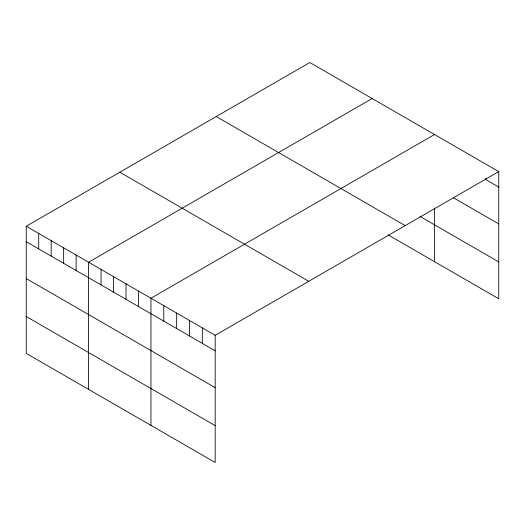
<?xml version="1.0" encoding="UTF-8"?>
<svg xmlns="http://www.w3.org/2000/svg" width="525" height="525" viewBox="0 0 525 525"><rect width="100%" height="100%" fill="white"/><g stroke="black" fill="none" stroke-linecap="round" stroke-linejoin="round"><path stroke-width="0.79" d="M498.75 171.603L215.184 335.317L215.184 462.479L26.25 353.397L26.25 226.242L309.816 62.521L498.75 171.603L498.75 298.758L388.1 234.878M372.166 98.516L88.6 262.238L88.6 389.392M434.516 134.518L150.944 298.233L150.944 425.388M498.75 187.084L485.901 179.662L485.901 178.034M453.449 197.781L498.75 223.939M419.967 216.418L498.75 261.909M216.241 116.55L405.175 225.625M119.825 172.213L308.759 281.295M26.25 226.242L215.184 335.317M26.25 241.717L215.184 350.798M26.25 278.572L215.184 387.653M26.25 316.542L215.184 425.624M434.516 208.208L434.516 261.673M202.335 327.902L202.335 343.383M189.486 320.486L189.486 335.961M176.643 313.064L176.643 328.545M163.793 305.648L163.793 321.129M138.475 291.034L138.475 306.515M126.007 283.835L126.007 299.316M113.538 276.636L113.538 292.117M101.069 269.437L101.069 284.911M76.125 255.038L76.125 270.513M63.656 247.839L63.656 263.314M51.188 240.64L51.188 256.115M38.719 233.441L38.719 248.916"/></g></svg>
